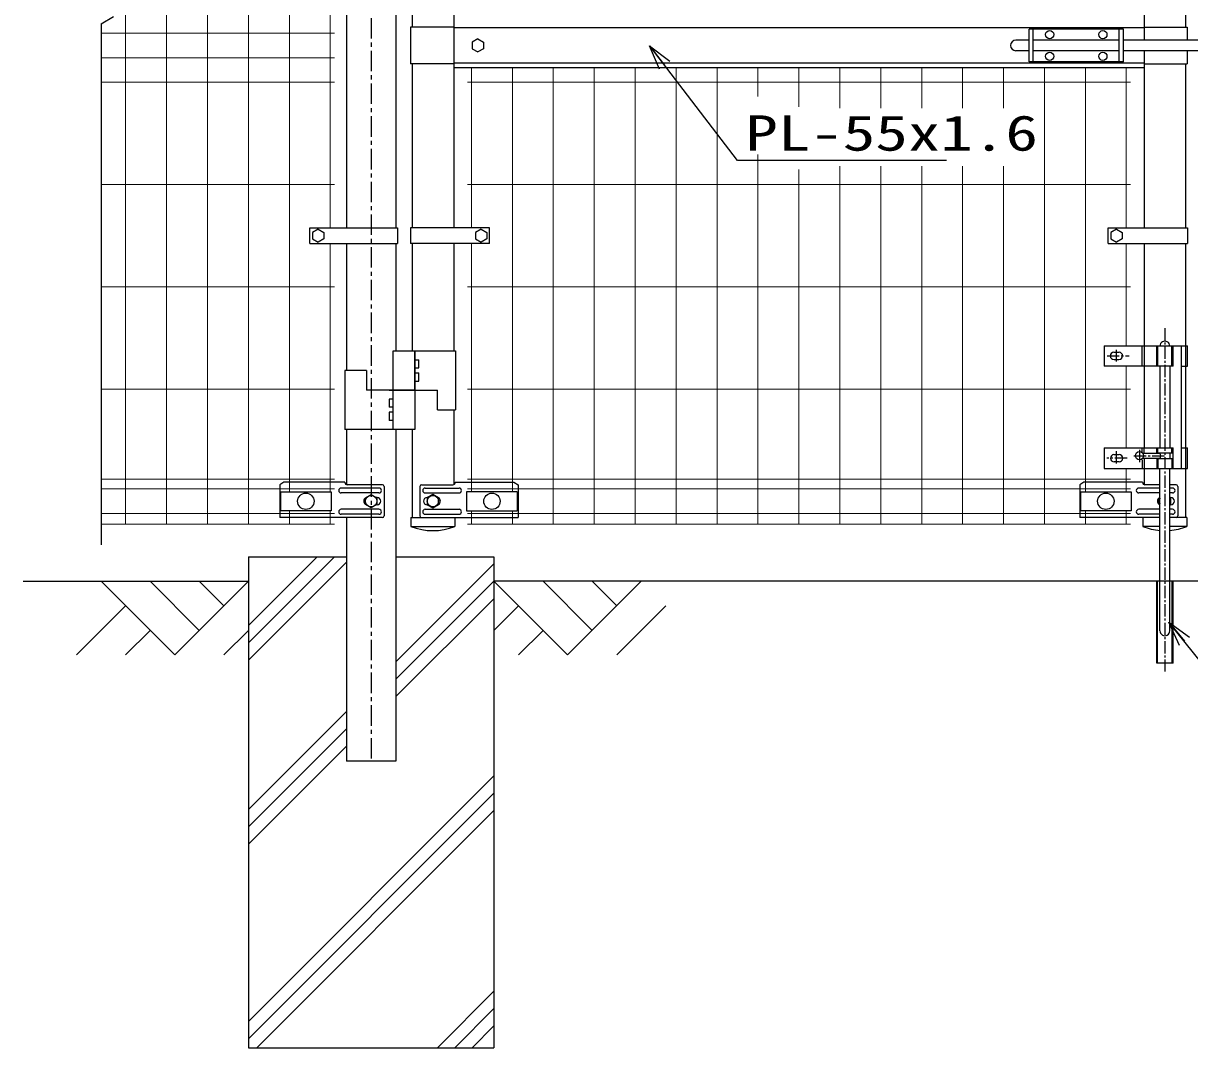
# Model space of a CAD drawing. Units: millimetres, scale not verified. Extents: x -4455 to 4455, y -3150 to 3150.
# Drawn here: x -34 to 1391, y -1044 to 208 of the extents above; entities that cross this region are included whole.
import ezdxf
from ezdxf.enums import TextEntityAlignment as Align

# ---------------------------------------------------------------- set-up
doc = ezdxf.new("R2010")
doc.units = ezdxf.units.MM
doc.header["$LTSCALE"] = 20
for name, pattern in [('DASHED', [7.5, 6, -1.5]), ('USER1', [2, 1.25, -0.25, 0.25, -0.25]), ('USER2', [1.125, 0.75, -0.125, 0.125, -0.125])]:
    doc.linetypes.add(name, pattern=pattern)
for name, color, linetype, lineweight in [('0-0_1', 7, 'Continuous', 25), ('0-1_0', 7, 'Continuous', 25), ('0-4_EXTCNT-LMEC0', 1, 'Continuous', 25), ('0-5_LAYER04', 7, 'Continuous', 25), ('0-6_LAYER06', 3, 'Continuous', 25), ('0-7_LAYER02', 1, 'USER2', 25), ('0-8_2', 7, 'Continuous', 25), ('0-9_D-STR2', 7, 'Continuous', 13)]:
    doc.layers.add(name, color=color, linetype=linetype, lineweight=lineweight)
doc.styles.add('ＭＳ ゴシック', font='')
doc.styles.get('ＭＳ ゴシック').set_extended_font_data('MS Gothic')

# ---------------------------------------------------------------- blocks, each defined once
blk = doc.blocks.new('_Open30')
at = {"layer": '0-1_0', "color": 1}
blk.add_line((0, 0), (-20, 0), dxfattribs=at)
blk.add_lwpolyline([(-20, 5.36), (0, 0), (-20, -5.36)], dxfattribs=at)

msp = doc.modelspace()

# ---------------------------------------------------------------- linework, layer by layer
at = {"layer": '0-0_1', "color": 3, "linetype": 'USER1'}
msp.add_line((391.15, 893.99), (391.15, -692.14), dxfattribs=at)
at = {"layer": '0-0_1'}
for p, q in [((360.9, 403.52), (360.9, -42.48)), ((421.4, 403.52), (421.4, -42.48)), ((441.15, 403.53), (441.15, 203.02)), ((491.95, 403.53), (491.95, -42.49)), ((1335.35, 403.53), (1335.35, 187.02)), ((1386.15, 403.53), (1386.15, 203.02)), ((439.15, 203.02), (439.15, 158.02)), ((491.95, 203.02), (439.15, 203.02)), ((1335.35, 202.02), (491.95, 202.02)), ((1310.05, 200.52), (1195.05, 200.52)), ((1195.05, 160.52), (1195.05, 200.52)), ((1200.05, 160.52), (1200.05, 200.52)), ((1305.05, 160.52), (1305.05, 200.52)), ((1310.05, 160.52), (1310.05, 200.52)), ((1335.35, 203.02), (1388.15, 203.02)), ((1388.15, 203.02), (1388.15, 187.02)), ((521.25, 188.52), (514.33, 184.52)), ((521.25, 188.52), (528.18, 184.52)), ((1195.05, 187.02), (1178.75, 187.02)), ((1305.05, 187.02), (1200.05, 187.02)), ((1472.25, 187.02), (1310.05, 187.02)), ((514.33, 184.52), (514.33, 176.52)), ((514.33, 176.52), (521.25, 172.52)), ((528.18, 176.52), (521.25, 172.52)), ((528.18, 184.52), (528.18, 176.52)), ((1195.05, 174.02), (1178.75, 174.02)), ((1305.05, 174.02), (1200.05, 174.02)), ((1472.25, 174.02), (1310.05, 174.02)), ((1335.35, 174.02), (1335.35, -42.49)), ((1388.15, 174.02), (1388.15, 158.02)), ((491.95, 158.02), (439.15, 158.02)), ((441.15, 158.02), (441.15, -42.49)), ((1335.35, 159.02), (491.95, 159.02)), ((1310.05, 160.52), (1195.05, 160.52)), ((1335.35, 158.02), (1388.15, 158.02)), ((1386.15, 158.02), (1386.15, -42.49)), ((1335.35, 153.02), (491.95, 153.02)), ((316.15, -61.48), (316.15, -42.48)), ((316.15, -42.48), (423.4, -42.48)), ((423.4, -42.48), (423.4, -61.48)), ((535.65, -42.49), (438.97, -42.49)), ((438.97, -42.49), (438.97, -61.47)), ((535.65, -61.48), (535.65, -42.48)), ((1291.65, -61.48), (1291.65, -42.48)), ((1291.65, -42.49), (1388.34, -42.49)), ((1388.34, -42.49), (1388.34, -61.47)), ((326.3, -43.98), (319.38, -47.98)), ((319.38, -47.98), (319.38, -55.98)), ((319.38, -55.98), (326.3, -59.98)), ((326.3, -43.98), (333.23, -47.98)), ((333.23, -55.98), (326.3, -59.98)), ((333.23, -47.98), (333.23, -55.98)), ((525.5, -43.98), (518.58, -47.98)), ((518.58, -47.98), (518.58, -55.98)), ((518.58, -55.98), (525.5, -59.98)), ((532.43, -55.98), (525.5, -59.98)), ((1294.88, -55.98), (1301.8, -59.98)), ((1301.8, -43.98), (1308.73, -47.98)), ((1308.73, -55.98), (1301.8, -59.98)), ((1308.73, -47.98), (1308.73, -55.98)), ((316.15, -61.48), (423.4, -61.48)), ((360.9, -61.48), (360.9, -216.73)), ((421.4, -61.48), (421.4, -192.73)), ((535.65, -61.47), (438.97, -61.47)), ((441.15, -61.47), (441.15, -192.73)), ((491.95, -61.47), (491.95, -192.73)), ((1291.65, -61.47), (1388.34, -61.47)), ((1335.35, -61.47), (1335.35, -186.48)), ((1386.15, -61.47), (1386.15, -186.48)), ((418.05, -288.73), (418.05, -192.73)), ((418.05, -192.73), (493.95, -192.73)), ((444.5, -192.73), (444.5, -288.73)), ((444.5, -240.73), (444.5, -192.73)), ((493.95, -192.73), (493.95, -264.73)), ((444.5, -203.73), (449.5, -203.73)), ((444.5, -213.73), (449.5, -213.73)), ((449.5, -213.73), (449.5, -203.73)), ((1335.35, -211.48), (1335.35, -311.48)), ((1386.15, -211.48), (1386.15, -311.48)), ((358.9, -216.73), (358.9, -288.73)), ((385.4, -216.73), (358.9, -216.73)), ((385.4, -216.73), (385.4, -240.73)), ((444.5, -219.73), (449.5, -219.73)), ((444.5, -240.73), (385.4, -240.73)), ((413.2, -240.73), (472.3, -240.73)), ((472.3, -264.73), (472.3, -240.73)), ((413.05, -251.73), (413.05, -261.73)), ((418.05, -251.73), (413.05, -251.73)), ((418.05, -261.73), (413.05, -261.73)), ((413.05, -267.73), (413.05, -277.73)), ((418.05, -267.73), (413.05, -267.73)), ((472.3, -264.73), (493.95, -264.73)), ((491.95, -264.73), (491.95, -356.28)), ((418.05, -277.73), (413.05, -277.73)), ((444.5, -288.73), (358.9, -288.73)), ((360.9, -288.73), (360.9, -356.28)), ((421.4, -288.73), (421.4, -694.48)), ((441.15, -288.73), (441.15, -396.48)), ((1335.35, -336.48), (1335.35, -356.28)), ((1386.15, -336.48), (1386.15, -396.48)), ((284.41, -353.48), (279.41, -356.48)), ((358.99, -353.48), (284.41, -353.48)), ((358.99, -353.48), (338.55, -353.48)), ((493.87, -353.48), (565.55, -353.48)), ((565.55, -353.48), (570.55, -356.48)), ((1261.76, -353.48), (1256.76, -356.48)), ((1333.44, -353.48), (1261.76, -353.48)), ((279.41, -356.48), (279.41, -363.23)), ((279.41, -363.23), (279.41, -396.48)), ((400.59, -360.48), (354.41, -360.48)), ((400.59, -366.48), (354.41, -366.48)), ((404.95, -356.48), (361.99, -356.48)), ((406.95, -358.48), (406.95, -394.48)), ((450.76, -358.48), (450.76, -394.48)), ((452.76, -356.48), (490.87, -356.48)), ((457.12, -360.48), (498.45, -360.48)), ((457.12, -366.48), (498.45, -366.48)), ((570.55, -356.48), (570.55, -363.23)), ((570.55, -363.23), (570.55, -384.48)), ((1256.76, -356.48), (1256.76, -363.23)), ((1256.76, -363.23), (1256.76, -396.48)), ((1354.75, -360.48), (1328.86, -360.48)), ((1354.75, -366.48), (1328.86, -366.48)), ((1354.75, -356.48), (1336.44, -356.48)), ((1374.55, -356.48), (1366.75, -356.48)), ((1370.19, -360.48), (1366.75, -360.48)), ((1370.19, -366.48), (1366.75, -366.48)), ((1376.55, -358.48), (1376.55, -394.48)), ((398.24, -371.98), (397.22, -371.98)), ((398.24, -380.98), (397.22, -380.98)), ((459.46, -371.98), (460.49, -371.98)), ((459.46, -380.98), (460.49, -380.98)), ((570.55, -384.48), (570.55, -396.48)), ((1367.84, -371.98), (1366.82, -371.98)), ((1367.84, -380.98), (1366.82, -380.98)), ((404.95, -396.48), (279.41, -396.48)), ((404.95, -396.48), (338.55, -396.48)), ((400.59, -386.48), (354.41, -386.48)), ((400.59, -392.48), (354.41, -392.48)), ((360.9, -396.48), (360.9, -694.48)), ((452.76, -396.48), (570.55, -396.48)), ((457.12, -386.48), (498.45, -386.48)), ((457.12, -392.48), (498.45, -392.48)), ((1354.75, -396.48), (1256.76, -396.48)), ((1354.75, -386.48), (1328.86, -386.48)), ((1354.75, -392.48), (1328.86, -392.48)), ((1370.19, -386.48), (1366.75, -386.48)), ((1370.19, -392.48), (1366.75, -392.48)), ((1374.55, -396.48), (1366.75, -396.48)), ((1374.55, -396.48), (1366.75, -396.48)), ((241.15, -444.48), (241.15, -1044.48)), ((241.15, -444.48), (360.9, -444.48)), ((421.4, -444.48), (541.15, -444.48)), ((541.15, -444.48), (541.15, -1044.48)), ((-33.85, -474.48), (241.15, -474.48)), ((2241.15, -474.48), (541.15, -474.48)), ((421.4, -694.48), (360.9, -694.48)), ((241.15, -1044.48), (541.15, -1044.48))]:
    msp.add_line(p, q, dxfattribs=at)
at = {"layer": '0-0_1', "color": 2}
for p, q in [((324.94, -444.48), (241.15, -528.27)), ((241.15, -549.48), (346.15, -444.48)), ((360.9, -450.95), (241.15, -570.7)), ((541.15, -453.27), (421.4, -573.02)), ((421.4, -594.23), (541.15, -474.48)), ((541.15, -495.7), (421.4, -615.45)), ((360.9, -633.52), (241.15, -753.27)), ((241.15, -774.48), (360.9, -654.73)), ((360.9, -675.95), (241.15, -795.7)), ((541.15, -712.31), (241.15, -1012.31)), ((241.15, -1033.53), (541.15, -733.53)), ((541.15, -754.74), (251.41, -1044.48)), ((541.15, -975.31), (471.99, -1044.48)), ((493.2, -1044.48), (541.15, -996.53)), ((541.15, -1017.74), (514.41, -1044.48))]:
    msp.add_line(p, q, dxfattribs=at)
at = {"layer": '0-0_1', "color": 4}
for p, q in [((61.15, -474.48), (151.15, -564.48)), ((121.15, -474.48), (181.15, -534.48)), ((241.15, -474.48), (151.15, -564.48)), ((181.15, -474.48), (211.15, -504.48)), ((541.15, -474.48), (631.15, -564.48)), ((601.15, -474.48), (661.15, -534.48)), ((721.15, -474.48), (631.15, -564.48)), ((661.15, -474.48), (691.15, -504.48)), ((91.15, -504.48), (31.15, -564.48)), ((571.15, -504.48), (541.15, -534.48)), ((751.15, -504.48), (691.15, -564.48)), ((121.15, -534.48), (91.15, -564.48)), ((241.15, -534.48), (211.15, -564.48)), ((601.15, -534.48), (571.15, -564.48))]:
    msp.add_line(p, q, dxfattribs=at)
at = {"layer": '0-0_1'}
for points in [[(525.5, -43.98), (532.43, -47.98), (532.43, -55.98)], [(1301.8, -43.98), (1294.88, -47.98), (1294.88, -55.98)], [(444.5, -229.73), (449.5, -229.73), (449.5, -219.73)]]:
    msp.add_lwpolyline(points, dxfattribs=at)
for centre in [(1220.05, 193.77), (1285.05, 193.77), (1220.05, 167.27), (1285.05, 167.27)]:
    msp.add_circle(centre, 5, dxfattribs=at)
for centre, radius, start, end in [((1178.75, 180.52), 6.5, 90, 270), ((361.99, -353.48), 3, 180, 270), ((490.87, -353.48), 3, 270, 0), ((1336.44, -353.48), 3, 180, 270), ((354.41, -363.48), 3, 90, 270), ((400.59, -363.48), 3, 270, 90), ((404.95, -358.48), 2, 0, 90), ((452.76, -358.48), 2, 90, 180), ((457.12, -363.48), 3, 90, 270), ((498.45, -363.48), 3, 270, 90), ((1328.86, -363.48), 3, 90, 270), ((1370.19, -363.48), 3, 270, 90), ((1374.55, -358.48), 2, 0, 90), ((386.48, -376.48), 4.5, 120.08078, 239.91922), ((398.24, -376.48), 4.5, 270, 90), ((459.46, -376.48), 4.5, 90, 270), ((471.23, -376.48), 4.5, 299.99991, 60.0015), ((1356.08, -376.48), 4.5, 119.9985, 240.00009), ((1367.84, -376.48), 4.5, 270, 90), ((354.41, -389.48), 3, 90, 270), ((400.59, -389.48), 3, 270, 90), ((404.95, -394.48), 2, 270, 0), ((452.76, -394.48), 2, 180, 270), ((457.12, -389.48), 3, 90, 270), ((498.45, -389.48), 3, 270, 90), ((1328.86, -389.48), 3, 90, 270), ((1370.19, -389.48), 3, 270, 90), ((1374.55, -394.48), 2, 270, 0)]:
    msp.add_arc(centre, radius, start, end, dxfattribs=at)
at = {"layer": '0-1_0'}
for p, q in [((280.3, -365.15), (280.3, -388.15)), ((280.3, -365.15), (342.3, -365.15)), ((342.3, -365.15), (342.3, -388.15)), ((507.65, -365.15), (507.65, -388.15)), ((569.65, -365.15), (507.65, -365.15)), ((569.65, -365.15), (569.65, -388.15)), ((1257.65, -365.15), (1257.65, -388.15)), ((1257.65, -365.15), (1319.65, -365.15)), ((342.3, -388.15), (280.3, -388.15)), ((507.65, -388.15), (569.65, -388.15))]:
    msp.add_line(p, q, dxfattribs=at)
for points in [[(1094.11, 39.72), (838.62, 39.72), (732.42, 178.62)], [(1319.65, -365.15), (1319.65, -388.15), (1257.65, -388.15)], [(1639.49, -669.34), (1482.33, -669.34), (1367.02, -526.03)]]:
    msp.add_lwpolyline(points, dxfattribs=at)
for centre in [(311.3, -376.65), (538.65, -376.65), (1288.65, -376.65)]:
    msp.add_circle(centre, 10.01, dxfattribs=at)
at = {"layer": '0-4_EXTCNT-LMEC0', "color": 4}
for q in [(76.3, 215.73), (61.3, -429.87), (61.3, -429.87)]:
    msp.add_line((61.3, 207.07), q, dxfattribs=at)
at = {"layer": '0-5_LAYER04'}
for p, q in [((439.65, -396.48), (439.65, -407.48)), ((439.65, -396.48), (493.45, -396.48)), ((493.45, -396.48), (493.45, -407.48)), ((1333.85, -396.48), (1333.85, -407.48)), ((1354.75, -396.48), (1333.85, -396.48)), ((1354.75, -396.48), (1333.85, -396.48)), ((1387.65, -396.48), (1366.75, -396.48)), ((1387.65, -396.48), (1387.65, -407.48)), ((439.65, -407.48), (493.45, -407.48)), ((1354.75, -407.48), (1333.85, -407.48)), ((1387.65, -407.48), (1366.75, -407.48))]:
    msp.add_line(p, q, dxfattribs=at)
for centre, start, end in [((466.55, -337.62), 248.94141, 291.05859), ((1360.75, -337.62), 248.94141, 265.40267), ((1360.75, -337.62), 274.59658, 291.05859)]:
    msp.add_arc(centre, 74.86, start, end, dxfattribs=at)
at = {"layer": '0-6_LAYER06'}
for p, q in [((1286.75, -186.48), (1388.45, -186.48)), ((1286.75, -186.48), (1286.75, -211.48)), ((1298.36, -194.49), (1304.92, -194.49)), ((1333.05, -211.48), (1333.05, -186.48)), ((1350.75, -211.48), (1350.75, -186.48)), ((1370.75, -211.48), (1370.75, -186.48)), ((1380.75, -186.48), (1380.75, -336.48)), ((1388.45, -211.48), (1388.45, -186.48)), ((1370.75, -211.48), (1286.75, -211.48)), ((1298.63, -203.48), (1304.64, -203.48)), ((1354.75, -211.48), (1354.75, -311.48)), ((1366.75, -211.48), (1366.75, -311.48)), ((1380.75, -211.48), (1388.45, -211.48)), ((1286.75, -311.48), (1370.75, -311.48)), ((1286.75, -311.48), (1286.75, -336.48)), ((1333.05, -316.64), (1333.05, -311.48)), ((1350.75, -317.48), (1350.75, -311.48)), ((1370.75, -336.48), (1370.75, -311.48)), ((1380.75, -311.48), (1388.45, -311.48)), ((1388.45, -336.48), (1388.45, -311.48)), ((1298.48, -319.49), (1305.04, -319.49)), ((1333.05, -325.98), (1333.05, -336.48)), ((1333.75, -317.98), (1354.75, -317.98)), ((1333.75, -323.98), (1354.75, -323.98)), ((1350.75, -317.48), (1370.75, -317.48)), ((1350.75, -324.48), (1350.75, -336.48)), ((1350.75, -324.48), (1370.75, -324.48)), ((1354.75, -317.98), (1354.75, -317.48)), ((1354.75, -323.98), (1354.75, -324.48)), ((1366.75, -317.48), (1366.75, -324.48)), ((1286.75, -336.48), (1388.45, -336.48)), ((1304.76, -328.48), (1298.75, -328.48)), ((1354.75, -534.98), (1354.75, -336.48)), ((1366.75, -534.98), (1366.75, -336.48)), ((1350.75, -574.48), (1350.75, -474.48)), ((1351.95, -574.48), (1351.95, -474.48)), ((1369.55, -574.48), (1369.55, -474.48)), ((1370.75, -574.48), (1370.75, -474.48)), ((1370.75, -574.48), (1350.75, -574.48))]:
    msp.add_line(p, q, dxfattribs=at)
at = {"layer": '0-6_LAYER06', "color": 1, "linetype": 'USER2'}
for p, q in [((1290.07, -198.98), (1317.12, -198.98)), ((1301.64, -205.95), (1301.64, -191.39)), ((1314.61, -323.98), (1290.05, -323.98)), ((1301.75, -330.51), (1301.75, -315.16)), ((1322.75, -320.98), (1360.75, -320.98)), ((1329.75, -313.93), (1329.75, -329.85))]:
    msp.add_line(p, q, dxfattribs=at)
at = {"layer": '0-6_LAYER06', "linetype": 'DASHED'}
for p, q in [((1335.35, -186.48), (1335.35, -211.48)), ((1352.35, -211.48), (1352.35, -186.48)), ((1369.15, -211.48), (1369.15, -186.48)), ((1386.15, -186.48), (1386.15, -211.48)), ((1335.35, -317.43), (1335.35, -311.48)), ((1352.35, -317.48), (1352.35, -311.48)), ((1369.15, -317.48), (1369.15, -311.48)), ((1386.15, -311.48), (1386.15, -336.48)), ((1335.35, -324.58), (1335.35, -336.48)), ((1352.35, -324.48), (1352.35, -336.48)), ((1369.15, -324.48), (1369.15, -336.48))]:
    msp.add_line(p, q, dxfattribs=at)
at = {"layer": '0-6_LAYER06'}
msp.add_circle((1329.75, -320.98), 5, dxfattribs=at)
for centre, radius, start, end in [((1360.75, -186.98), 6, 0, 180.00117), ((1298.64, -198.98), 4.5, 93.58952, 269.89432), ((1304.64, -198.98), 4.5, 270, 86.4198), ((1298.76, -323.98), 4.5, 93.58952, 269.89432), ((1304.76, -323.98), 4.5, 270, 86.4198), ((1350.83, -321.08), 5, 324.56152, 38.32819), ((1360.75, -534.98), 6, 180.00001, 0.00118)]:
    msp.add_arc(centre, radius, start, end, dxfattribs=at)
at = {"layer": '0-7_LAYER02'}
msp.add_line((1360.75, -165.05), (1360.75, -584.67), dxfattribs=at)
at = {"layer": '0-8_2'}
for p, q in [((391.15, -368.48), (398.08, -372.48)), ((398.08, -380.48), (391.15, -384.48)), ((398.08, -372.48), (398.08, -380.48)), ((459.63, -372.48), (459.63, -380.48)), ((459.63, -380.48), (466.55, -384.48)), ((466.55, -384.48), (473.48, -380.48)), ((473.48, -380.48), (473.48, -372.48)), ((1353.83, -372.48), (1354.75, -371.95)), ((1366.75, -371.95), (1367.68, -372.48))]:
    msp.add_line(p, q, dxfattribs=at)
for points in [[(391.15, -384.48), (384.23, -380.48), (384.23, -372.48), (391.15, -368.48)], [(473.48, -372.48), (466.55, -368.48), (459.63, -372.48)], [(1354.75, -381.02), (1353.83, -380.48), (1353.83, -372.48)], [(1367.68, -372.48), (1367.68, -380.48), (1366.75, -381.02)]]:
    msp.add_lwpolyline(points, dxfattribs=at)
for centre in [(391.15, -376.48), (466.55, -376.48)]:
    msp.add_circle(centre, 6.93, dxfattribs=at)
for start, end in [(150, 210), (330, 30)]:
    msp.add_arc((1360.75, -376.48), 6.93, start, end, dxfattribs=at)
at = {"layer": '0-9_D-STR2'}
for p, q in [((91.15, -404.48), (91.15, 765.52)), ((141.15, -404.48), (141.15, 765.52)), ((191.15, -404.48), (191.15, 765.52)), ((241.15, -404.48), (241.15, 765.52)), ((291.15, -365.15), (291.15, 725.27)), ((341.15, -42.48), (341.15, 403.52)), ((61.3, 195.52), (346.15, 195.52)), ((61.3, 165.52), (346.15, 165.52)), ((513.65, -42.49), (513.65, 153.02)), ((563.65, -365.15), (563.65, 153.02)), ((613.65, -404.48), (613.65, 153.02)), ((663.65, -404.48), (663.65, 153.02)), ((713.65, -404.48), (713.65, 153.02)), ((763.65, -404.48), (763.65, 153.02)), ((813.65, -404.48), (813.65, 153.02)), ((863.65, 118.18), (863.65, 153.02)), ((913.65, 105.53), (913.65, 153.02)), ((963.65, 103.84), (963.65, 153.02)), ((1013.65, 103.84), (1013.65, 153.02)), ((1063.65, 103.84), (1063.65, 153.02)), ((1113.65, 103.84), (1113.65, 153.02)), ((1163.65, 103.84), (1163.65, 153.02)), ((1213.65, -404.48), (1213.65, 153.02)), ((1263.65, -365.15), (1263.65, 153.02)), ((1313.65, -42.49), (1313.65, 153.02)), ((61.3, 135.52), (346.15, 135.52)), ((1318.65, 135.52), (508.65, 135.52)), ((863.65, -404.48), (863.65, 47.12)), ((913.65, -404.48), (913.65, 28.95)), ((963.65, -404.48), (963.65, 32.78)), ((1013.65, -404.48), (1013.65, 32.78)), ((1063.65, -404.48), (1063.65, 32.78)), ((1113.65, -404.48), (1113.65, 32.78)), ((1163.65, -404.48), (1163.65, 32.78)), ((61.3, 10.52), (346.15, 10.52)), ((1318.65, 10.52), (508.65, 10.52)), ((341.15, -365.15), (341.15, -61.48)), ((513.65, -365.15), (513.65, -61.47)), ((1313.65, -186.48), (1313.65, -61.47)), ((61.3, -114.48), (346.15, -114.48)), ((1318.65, -114.48), (508.65, -114.48)), ((1313.65, -311.48), (1313.65, -211.48)), ((61.3, -239.48), (346.15, -239.48)), ((1318.65, -239.48), (508.65, -239.48)), ((1313.65, -365.15), (1313.65, -336.48)), ((61.3, -349.73), (346.15, -349.73)), ((1318.65, -349.73), (508.65, -349.73)), ((61.3, -361.58), (346.15, -361.58)), ((1318.65, -361.58), (508.65, -361.58)), ((61.3, -391.38), (346.15, -391.38)), ((291.15, -404.48), (291.15, -388.15)), ((341.15, -404.48), (341.15, -388.15)), ((1318.65, -391.38), (508.65, -391.38)), ((513.65, -404.48), (513.65, -388.15)), ((563.65, -404.48), (563.65, -388.15)), ((1263.65, -404.48), (1263.65, -388.15)), ((1313.65, -404.48), (1313.65, -388.15)), ((61.3, -404.48), (346.15, -404.48)), ((1318.65, -404.48), (508.65, -404.48))]:
    msp.add_line(p, q, dxfattribs=at)

# ---------------------------------------------------------------- block references
at = {"layer": '0-1_0', "xscale": 1.5, "yscale": 1.5}
for p, rotation in [((731.19, 180.2), 127.91785), ((1365.75, -524.48), 129.30279)]:
    msp.add_blockref('_Open30', p, dxfattribs=dict(at, rotation=rotation))

# ---------------------------------------------------------------- texts
at = {"layer": '0-1_0', "color": 3, "style": 'ＭＳ ゴシック', "width": 1.35}
msp.add_text('PL-55x1.6', height=43.26, dxfattribs=at).set_placement((848.12, 38.9), align=Align.BOTTOM_LEFT)

doc.saveas('drawing.dxf')
